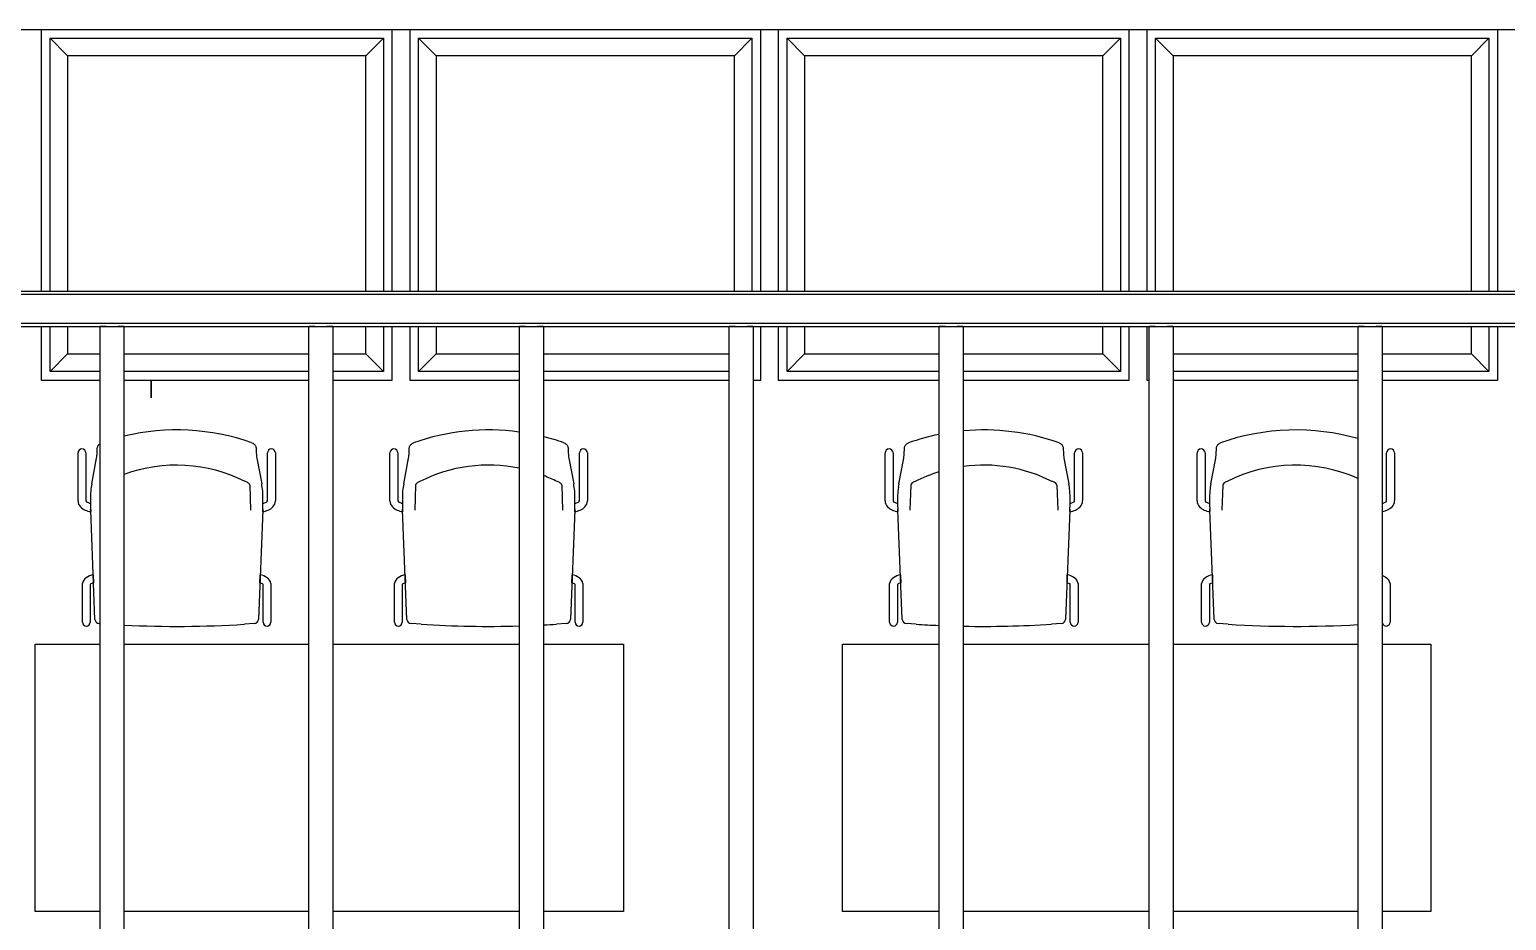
# Model space of a CAD drawing. Header units: inches. Extents: x -3 to 209, y -384 to 20.
# Drawn here: x 176.852 to 181.061, y -256.579 to -254.039 of the extents above; entities that cross this region are included whole.
import ezdxf

# ---------------------------------------------------------------- set-up
doc = ezdxf.new("R2010")
doc.units = ezdxf.units.IN
doc.header["$MEASUREMENT"] = 0
for name, color, linetype, lineweight in [('A-DETL', 253, 'Continuous', 9), ('A-FLOR', 253, 'Continuous', 9), ('I-FURN', 253, 'Continuous', 9), ('I-FURN-PNLS', 253, 'Continuous', 9), ('L-SITE', 253, 'Continuous', 9), ('S-BEAM', 253, 'Continuous', 13)]:
    doc.layers.add(name, color=color, linetype=linetype, lineweight=lineweight)
doc.layers.add('NFF-FURN', color=253, linetype='Continuous')

# ---------------------------------------------------------------- blocks, each defined once
blk = doc.blocks.new('20170303 - Modelo Est RT 16 Arpro CENTRAL_rvt-1-Borde De Placa SobreCubierta')
at = {"layer": 'A-FLOR', "linetype": 'ByBlock', "lineweight": -2}
for p, q in [((15.9046, 16.3953), (15.9046, 16.3453)), ((15.9046, 16.3453), (15.9046, 16.3953))]:
    blk.add_line(p, q, dxfattribs=at)
at = {"layer": 'S-BEAM', "linetype": 'ByBlock', "lineweight": -2}
for p, q in [((23.1782, 16.6486), (3.9899, 16.6486)), ((23.1782, 16.6397), (3.9899, 16.6397)), ((23.1782, 16.5575), (3.9899, 16.5575)), ((3.9899, 16.5486), (23.1782, 16.5486)), ((15.7577, 16.5479), (15.7577, 11.9195)), ((15.7755, 16.5488), (15.8099, 16.5488)), ((15.8277, 11.9195), (15.8277, 16.5479)), ((16.3529, 16.5479), (16.3529, 11.9195)), ((16.3707, 16.5488), (16.4051, 16.5488)), ((16.4229, 11.9195), (16.4229, 16.5479)), ((16.9527, 16.5479), (16.9527, 11.9195)), ((16.9705, 16.5488), (17.0049, 16.5488)), ((17.0227, 11.9195), (17.0227, 16.5479)), ((17.5503, 16.5479), (17.5503, 11.9195)), ((17.5681, 16.5488), (17.6025, 16.5488)), ((17.6203, 11.9195), (17.6203, 16.5479)), ((18.1486, 16.5479), (18.1486, 11.9195)), ((18.1664, 16.5488), (18.2008, 16.5488)), ((18.2186, 11.9195), (18.2186, 16.5479)), ((18.7475, 16.5479), (18.7475, 11.9195)), ((18.7653, 16.5488), (18.7997, 16.5488)), ((18.8175, 11.9195), (18.8175, 16.5479)), ((19.3427, 16.5479), (19.3427, 11.9195)), ((19.3605, 16.5488), (19.3949, 16.5488)), ((19.4127, 11.9195), (19.4127, 16.5479))]:
    blk.add_line(p, q, dxfattribs=at)
for centre, start_param, end_param in [((15.7755, 16.5479), 1.570796, 3.141593), ((15.8099, 16.5479), 0, 1.570796), ((16.3707, 16.5479), 1.570796, 3.141593), ((16.4051, 16.5479), 0, 1.570796), ((16.9705, 16.5479), 1.570796, 3.141593), ((17.0049, 16.5479), 0, 1.570796), ((17.5681, 16.5479), 1.570796, 3.141593), ((17.6025, 16.5479), 0, 1.570796), ((18.1664, 16.5479), 1.570796, 3.141593), ((18.2008, 16.5479), 0, 1.570796), ((18.7653, 16.5479), 1.570796, 3.141593), ((18.7997, 16.5479), 0, 1.570796), ((19.3605, 16.5479), 1.570796, 3.141593), ((19.3949, 16.5479), 0, 1.570796)]:
    blk.add_ellipse(centre, major_axis=(0.0178, 0), ratio=0.049795, start_param=start_param, end_param=end_param, dxfattribs=at)
blk = doc.blocks.new('Haworth_Planes-Collaborative_Table-Rectangular - 30_ x 66_-V97-Borde De Placa SobreCubierta')
at = {"layer": 'I-FURN-PNLS', "linetype": 'ByBlock', "lineweight": -2}
for p, q in [((-0.8382, 0.381), (-0.7006, 0.381)), ((-0.8382, -0.381), (-0.8382, 0.381)), ((-0.6306, 0.381), (-0.1054, 0.381)), ((-0.0354, 0.381), (0.4935, 0.381)), ((0.5635, 0.381), (0.8382, 0.381)), ((0.8382, 0.381), (0.8382, -0.381)), ((-0.7006, -0.381), (-0.8382, -0.381)), ((-0.1054, -0.381), (-0.6306, -0.381)), ((0.4935, -0.381), (-0.0354, -0.381)), ((0.8382, -0.381), (0.5635, -0.381))]:
    blk.add_line(p, q, dxfattribs=at)
blk = doc.blocks.new('Haworth_Chair_Very-Perforated Side and Seminar - Arms-V70-Borde De Placa SobreCubierta')
at = {"layer": 'I-FURN', "linetype": 'ByBlock', "lineweight": -2}
for p, q in [((-0.2684, 0.1329), (-0.2684, 0.2432)), ((0.1928, 0.2491), (0.2211, 0.2472)), ((0.2329, 0.2351), (0.2452, -0.0762)), ((0.2464, 0.1353), (0.2464, 0.2432)), ((0.2684, 0.2432), (0.2684, 0.1329)), ((0.2379, 0.1081), (0.237, 0.1307)), ((0.2082, -0.1476), (0.2107, -0.0762)), ((0.2452, -0.0762), (0.2451, -0.0723)), ((0.2453, -0.0787), (0.2452, -0.0762)), ((0.2452, -0.0762), (0.2453, -0.0787)), ((-0.2813, -0.2394), (-0.2813, -0.1024)), ((-0.2587, -0.1025), (-0.2587, -0.2394)), ((0.2587, -0.2394), (0.2587, -0.1025)), ((0.2813, -0.1024), (0.2813, -0.2394)), ((0.2422, -0.1511), (0.2284, -0.2247)), ((0.2268, -0.2388), (0.2265, -0.2515))]:
    blk.add_line(p, q, dxfattribs=at)
for centre, radius, start, end in [((-0.2574, 0.2432), 0.011, 15, 180), ((0, -2.8583), 3.1134, 86.4497, 93.2551), ((0.2574, 0.2432), 0.011, 0, 180), ((0.2202, 0.2346), 0.0127, 2.266, 85.9271), ((-0.2441, 0.137), 0.0247, 189.6934, 236.3066), ((0.2293, 0.1585), 0.0289, 285.5905, 306.4095), ((0.2441, 0.137), 0.0247, 303.6934, 350.3066), ((-0.2256, 0.1648), 0.058, 236.3066, 248.5375), ((0.2256, 0.1648), 0.058, 282.3066, 303.6934), ((-0.2407, -0.1203), 0.0482, 97.2589, 134), ((0.2407, -0.1203), 0.0482, 46, 84.7936), ((-0.378, -0.1033), 0.6238, 0.7316, 2.266), ((-0.378, -0.1033), 0.6238, 358.604, 2.266), ((-0.258, -0.1024), 0.0233, 134, 180), ((-0.2497, -0.1077), 0.0104, 120.1474, 149.8526), ((-0.2405, -0.1236), 0.0287, 102.6123, 120.1474), ((0.1104, -0.1192), 0.1352, 350.258, 0.2828), ((0.2405, -0.1236), 0.0287, 59.8526, 79.4599), ((0.2497, -0.1077), 0.0104, 30.1474, 59.8526), ((0.258, -0.1024), 0.0233, 0, 46), ((0.0006, 0.225), 0.4297, 245.534, 297.0332), ((0.1799, -0.115), 0.0456, 290.6312, 303.4353), ((0.2011, -0.1472), 0.0071, 303.4353, 356.5647), ((0.0425, -0.1136), 0.2032, 349.3577, 351.9368), ((-0.27, -0.2394), 0.0113, 180, 0), ((0.3182, -0.2416), 0.0914, 169.3577, 178.2769), ((0.27, -0.2394), 0.0113, 180, 0), ((0, 0.3398), 0.6447, 254.0494, 289.4306)]:
    blk.add_arc(centre, radius, start, end, dxfattribs=at)
for points in [[(0.2265, -0.2515), (0.2264, -0.2521), (0.2263, -0.2534), (0.2261, -0.2548), (0.2259, -0.2554)], [(0.2259, -0.2554), (0.2255, -0.2569), (0.2245, -0.2596), (0.2219, -0.2632), (0.2185, -0.2662), (0.2159, -0.2676), (0.2145, -0.2681)]]:
    blk.add_open_spline(points, degree=3, dxfattribs=at)
blk = doc.blocks.new('Haworth_Chair_Very-Perforated Side and Seminar - Arms-V71-Borde De Placa SobreCubierta')
at = {"layer": 'I-FURN', "linetype": 'ByBlock', "lineweight": -2}
for p, q in [((-0.2684, 0.1329), (-0.2684, 0.2432)), ((-0.2464, 0.2432), (-0.2464, 0.1353)), ((-0.2452, -0.0762), (-0.2329, 0.2351)), ((-0.2211, 0.2472), (-0.1928, 0.2491)), ((0.1928, 0.2491), (0.2211, 0.2472)), ((0.2329, 0.2351), (0.2452, -0.0762)), ((0.2464, 0.1353), (0.2464, 0.2432)), ((0.2684, 0.2432), (0.2684, 0.1329)), ((-0.237, 0.1307), (-0.2379, 0.1081)), ((0.2379, 0.1081), (0.237, 0.1307)), ((-0.2452, -0.0762), (-0.2453, -0.0787)), ((-0.2453, -0.0787), (-0.2452, -0.0762)), ((-0.2451, -0.0723), (-0.2452, -0.0762)), ((-0.2082, -0.1476), (-0.2107, -0.0762)), ((0.2082, -0.1476), (0.2107, -0.0762)), ((0.2452, -0.0762), (0.2451, -0.0723)), ((0.2453, -0.0787), (0.2452, -0.0762)), ((0.2452, -0.0762), (0.2453, -0.0787)), ((-0.2813, -0.2394), (-0.2813, -0.1024)), ((-0.2587, -0.1025), (-0.2587, -0.2394)), ((0.2587, -0.2394), (0.2587, -0.1025)), ((0.2813, -0.1024), (0.2813, -0.2394)), ((-0.2284, -0.2247), (-0.2422, -0.1511)), ((0.2422, -0.1511), (0.2284, -0.2247)), ((-0.2265, -0.2515), (-0.2268, -0.2388)), ((0.2268, -0.2388), (0.2265, -0.2515))]:
    blk.add_line(p, q, dxfattribs=at)
for centre, radius, start, end in [((-0.2574, 0.2432), 0.011, 0, 180), ((0, -2.8583), 3.1134, 88.9251, 93.5503), ((0.2574, 0.2432), 0.011, 0, 180), ((-0.2202, 0.2346), 0.0127, 94.0729, 177.734), ((0, -2.8583), 3.1134, 86.4497, 87.6361), ((0.2202, 0.2346), 0.0127, 2.266, 85.9271), ((-0.2441, 0.137), 0.0247, 189.6934, 236.3066), ((-0.2293, 0.1585), 0.0289, 233.5905, 254.4095), ((0.2293, 0.1585), 0.0289, 285.5905, 306.4095), ((0.2441, 0.137), 0.0247, 303.6934, 350.3066), ((-0.2256, 0.1648), 0.058, 236.3066, 257.6934), ((0.2256, 0.1648), 0.058, 282.3066, 303.6934), ((-0.2407, -0.1203), 0.0482, 95.2064, 134), ((0.378, -0.1033), 0.6238, 177.734, 179.2684), ((0.378, -0.1033), 0.6238, 177.734, 181.396), ((0.2407, -0.1203), 0.0482, 46, 84.7936), ((-0.378, -0.1033), 0.6238, 0.7316, 2.266), ((-0.378, -0.1033), 0.6238, 358.604, 2.266), ((-0.258, -0.1024), 0.0233, 134, 180), ((-0.2497, -0.1077), 0.0104, 120.1474, 149.8526), ((-0.2405, -0.1236), 0.0287, 100.5401, 120.1474), ((-0.1104, -0.1192), 0.1352, 179.7172, 189.742), ((0.1104, -0.1192), 0.1352, 350.258, 0.2828), ((0.2405, -0.1236), 0.0287, 59.8526, 79.4599), ((0.2497, -0.1077), 0.0104, 30.1474, 59.8526), ((0.258, -0.1024), 0.0233, 0, 46), ((-0.0425, -0.1136), 0.2032, 188.0632, 190.6423), ((-0.2011, -0.1472), 0.0071, 183.4353, 236.5647), ((-0.1799, -0.115), 0.0456, 236.5647, 249.3688), ((0.0006, 0.225), 0.4297, 242.9668, 277.7505), ((0.0006, 0.225), 0.4297, 287.3273, 297.0332), ((0.1799, -0.115), 0.0456, 290.6312, 303.4353), ((0.2011, -0.1472), 0.0071, 303.4353, 356.5647), ((0.0425, -0.1136), 0.2032, 349.3577, 351.9368), ((-0.27, -0.2394), 0.0113, 180, 0), ((-0.3182, -0.2416), 0.0914, 1.7231, 10.6423), ((0.3182, -0.2416), 0.0914, 169.3577, 178.2769), ((0.27, -0.2394), 0.0113, 180, 0), ((0, 0.3398), 0.6447, 250.5694, 275.2038), ((0, 0.3398), 0.6447, 281.4876, 289.4306)]:
    blk.add_arc(centre, radius, start, end, dxfattribs=at)
for points in [[(-0.2259, -0.2554), (-0.2261, -0.2548), (-0.2263, -0.2534), (-0.2264, -0.2521), (-0.2265, -0.2515)], [(0.2265, -0.2515), (0.2264, -0.2521), (0.2263, -0.2534), (0.2261, -0.2548), (0.2259, -0.2554)], [(-0.2145, -0.2681), (-0.2159, -0.2676), (-0.2185, -0.2662), (-0.2219, -0.2632), (-0.2245, -0.2596), (-0.2255, -0.2569), (-0.2259, -0.2554)], [(0.2259, -0.2554), (0.2255, -0.2569), (0.2245, -0.2596), (0.2219, -0.2632), (0.2185, -0.2662), (0.2159, -0.2676), (0.2145, -0.2681)]]:
    blk.add_open_spline(points, degree=3, dxfattribs=at)
blk = doc.blocks.new('Haworth_Planes-Collaborative_Table-Rectangular - 30_ x 66_-V100-Borde De Placa SobreCubierta')
at = {"layer": 'I-FURN-PNLS', "linetype": 'ByBlock', "lineweight": -2}
for p, q in [((-0.8382, 0.381), (-0.6106, 0.381)), ((-0.8382, -0.381), (-0.8382, 0.381)), ((-0.5406, 0.381), (-0.0108, 0.381)), ((0.0592, 0.381), (0.5844, 0.381)), ((0.6544, 0.381), (0.8382, 0.381)), ((0.8382, 0.381), (0.8382, -0.381)), ((-0.6106, -0.381), (-0.8382, -0.381)), ((-0.0108, -0.381), (-0.5406, -0.381)), ((0.5844, -0.381), (0.0592, -0.381)), ((0.8382, -0.381), (0.6544, -0.381))]:
    blk.add_line(p, q, dxfattribs=at)
blk = doc.blocks.new('Haworth_Chair_Very-Perforated Side and Seminar - Arms-V75-Borde De Placa SobreCubierta')
at = {"layer": 'I-FURN', "linetype": 'ByBlock', "lineweight": -2}
for p, q in [((-0.2684, 0.1329), (-0.2684, 0.2432)), ((-0.2464, 0.2432), (-0.2464, 0.1353)), ((-0.2452, -0.0762), (-0.2329, 0.2351)), ((-0.2211, 0.2472), (-0.1928, 0.2491)), ((0.1928, 0.2491), (0.2211, 0.2472)), ((0.2329, 0.2351), (0.2452, -0.0762)), ((0.2464, 0.1353), (0.2464, 0.2432)), ((0.2684, 0.2432), (0.2684, 0.1329)), ((-0.237, 0.1307), (-0.2379, 0.1081)), ((0.2379, 0.1081), (0.237, 0.1307)), ((-0.2452, -0.0762), (-0.2453, -0.0787)), ((-0.2453, -0.0787), (-0.2452, -0.0762)), ((-0.2451, -0.0723), (-0.2452, -0.0762)), ((-0.2082, -0.1476), (-0.2107, -0.0762)), ((0.2082, -0.1476), (0.2107, -0.0762)), ((0.2452, -0.0762), (0.2451, -0.0723)), ((0.2453, -0.0787), (0.2452, -0.0762)), ((0.2452, -0.0762), (0.2453, -0.0787)), ((-0.2813, -0.2394), (-0.2813, -0.1024)), ((-0.2587, -0.1025), (-0.2587, -0.2394)), ((0.2587, -0.2394), (0.2587, -0.1025)), ((0.2813, -0.1024), (0.2813, -0.2394)), ((-0.2284, -0.2247), (-0.2422, -0.1511)), ((0.2422, -0.1511), (0.2284, -0.2247)), ((-0.2265, -0.2515), (-0.2268, -0.2388)), ((0.2268, -0.2388), (0.2265, -0.2515))]:
    blk.add_line(p, q, dxfattribs=at)
for centre, radius, start, end in [((-0.2574, 0.2432), 0.011, 0, 180), ((0, -2.8583), 3.1134, 86.4497, 91.5966), ((0.2574, 0.2432), 0.011, 0, 180), ((-0.2202, 0.2346), 0.0127, 94.0729, 177.734), ((0, -2.8583), 3.1134, 92.8856, 93.5503), ((0.2202, 0.2346), 0.0127, 2.266, 85.9271), ((-0.2441, 0.137), 0.0247, 189.6934, 236.3066), ((-0.2293, 0.1585), 0.0289, 233.5905, 254.4095), ((0.2293, 0.1585), 0.0289, 285.5905, 306.4095), ((0.2441, 0.137), 0.0247, 303.6934, 350.3066), ((-0.2256, 0.1648), 0.058, 236.3066, 257.6934), ((0.2256, 0.1648), 0.058, 282.3066, 303.6934), ((-0.2407, -0.1203), 0.0482, 95.2064, 134), ((0.378, -0.1033), 0.6238, 177.734, 179.2684), ((0.378, -0.1033), 0.6238, 177.734, 181.396), ((0.2407, -0.1203), 0.0482, 46, 84.7936), ((-0.378, -0.1033), 0.6238, 0.7316, 2.266), ((-0.378, -0.1033), 0.6238, 358.604, 2.266), ((-0.258, -0.1024), 0.0233, 134, 180), ((-0.2497, -0.1077), 0.0104, 120.1474, 149.8526), ((-0.2405, -0.1236), 0.0287, 100.5401, 120.1474), ((-0.1104, -0.1192), 0.1352, 179.7172, 189.742), ((0.1104, -0.1192), 0.1352, 350.258, 0.2828), ((0.2405, -0.1236), 0.0287, 59.8526, 79.4599), ((0.2497, -0.1077), 0.0104, 30.1474, 59.8526), ((0.258, -0.1024), 0.0233, 0, 46), ((-0.0425, -0.1136), 0.2032, 188.0632, 190.6423), ((-0.2011, -0.1472), 0.0071, 183.4353, 236.5647), ((-0.1799, -0.115), 0.0456, 236.5647, 249.3688), ((0.0006, 0.225), 0.4297, 242.9668, 248.4166), ((0.0006, 0.225), 0.4297, 258.2215, 297.0332), ((0.1799, -0.115), 0.0456, 290.6312, 303.4353), ((0.2011, -0.1472), 0.0071, 303.4353, 356.5647), ((0.0425, -0.1136), 0.2032, 349.3577, 351.9368), ((-0.27, -0.2394), 0.0113, 180, 0), ((-0.3182, -0.2416), 0.0914, 1.7231, 10.6423), ((0.3182, -0.2416), 0.0914, 169.3577, 178.2769), ((0.27, -0.2394), 0.0113, 180, 0), ((0, 0.3398), 0.6447, 250.5694, 255.9018), ((0, 0.3398), 0.6447, 262.253, 289.4306)]:
    blk.add_arc(centre, radius, start, end, dxfattribs=at)
for points in [[(-0.2259, -0.2554), (-0.2261, -0.2548), (-0.2263, -0.2534), (-0.2264, -0.2521), (-0.2265, -0.2515)], [(0.2265, -0.2515), (0.2264, -0.2521), (0.2263, -0.2534), (0.2261, -0.2548), (0.2259, -0.2554)], [(-0.2145, -0.2681), (-0.2159, -0.2676), (-0.2185, -0.2662), (-0.2219, -0.2632), (-0.2245, -0.2596), (-0.2255, -0.2569), (-0.2259, -0.2554)], [(0.2259, -0.2554), (0.2255, -0.2569), (0.2245, -0.2596), (0.2219, -0.2632), (0.2185, -0.2662), (0.2159, -0.2676), (0.2145, -0.2681)]]:
    blk.add_open_spline(points, degree=3, dxfattribs=at)
blk = doc.blocks.new('Haworth_Chair_Very-Perforated Side and Seminar - Arms-V76-Borde De Placa SobreCubierta')
at = {"layer": 'I-FURN', "linetype": 'ByBlock', "lineweight": -2}
for p, q in [((-0.2684, 0.1329), (-0.2684, 0.2432)), ((-0.2464, 0.2432), (-0.2464, 0.1353)), ((-0.2452, -0.0762), (-0.2329, 0.2351)), ((-0.2211, 0.2472), (-0.1928, 0.2491)), ((0.2192, 0.2473), (0.2211, 0.2472)), ((0.2329, 0.2351), (0.2452, -0.0762)), ((0.2464, 0.1353), (0.2464, 0.2432)), ((0.2684, 0.2432), (0.2684, 0.1329)), ((-0.237, 0.1307), (-0.2379, 0.1081)), ((0.2379, 0.1081), (0.237, 0.1307)), ((-0.2452, -0.0762), (-0.2453, -0.0787)), ((-0.2453, -0.0787), (-0.2452, -0.0762)), ((-0.2451, -0.0723), (-0.2452, -0.0762)), ((-0.2082, -0.1476), (-0.2107, -0.0762)), ((0.2452, -0.0762), (0.2451, -0.0723)), ((0.2453, -0.0787), (0.2452, -0.0762)), ((0.2452, -0.0762), (0.2453, -0.0787)), ((-0.2813, -0.2394), (-0.2813, -0.1024)), ((-0.2587, -0.1025), (-0.2587, -0.2394)), ((0.2587, -0.2394), (0.2587, -0.1025)), ((0.2813, -0.1024), (0.2813, -0.2394)), ((-0.2284, -0.2247), (-0.2422, -0.1511)), ((0.2422, -0.1511), (0.2284, -0.2247)), ((-0.2265, -0.2515), (-0.2268, -0.2388)), ((0.2268, -0.2388), (0.2265, -0.2515))]:
    blk.add_line(p, q, dxfattribs=at)
for centre, radius, start, end in [((-0.2574, 0.2432), 0.011, 0, 180), ((0, -2.8583), 3.1134, 87.2522, 93.5503), ((0.2574, 0.2432), 0.011, 0, 180), ((-0.2202, 0.2346), 0.0127, 94.0729, 177.734), ((0.2202, 0.2346), 0.0127, 2.266, 85.9271), ((-0.2441, 0.137), 0.0247, 189.6934, 236.3066), ((-0.2293, 0.1585), 0.0289, 233.5905, 254.4095), ((0.2293, 0.1585), 0.0289, 285.5905, 306.4095), ((0.2441, 0.137), 0.0247, 303.6934, 350.3066), ((-0.2256, 0.1648), 0.058, 236.3066, 257.6934), ((0.2256, 0.1648), 0.058, 282.3066, 303.6934), ((-0.2407, -0.1203), 0.0482, 95.2064, 134), ((0.378, -0.1033), 0.6238, 177.734, 179.2684), ((0.378, -0.1033), 0.6238, 177.734, 181.396), ((0.2407, -0.1203), 0.0482, 46, 84.7936), ((-0.378, -0.1033), 0.6238, 0.7316, 2.266), ((-0.378, -0.1033), 0.6238, 358.604, 2.266), ((-0.258, -0.1024), 0.0233, 134, 180), ((-0.2497, -0.1077), 0.0104, 120.1474, 149.8526), ((-0.2405, -0.1236), 0.0287, 100.5401, 120.1474), ((-0.1104, -0.1192), 0.1352, 179.7172, 189.742), ((0.1104, -0.1192), 0.1352, 350.258, 0.2828), ((0.2405, -0.1236), 0.0287, 59.8526, 79.4599), ((0.2497, -0.1077), 0.0104, 30.1474, 59.8526), ((0.258, -0.1024), 0.0233, 0, 46), ((-0.0425, -0.1136), 0.2032, 188.0632, 190.6423), ((-0.2011, -0.1472), 0.0071, 183.4353, 236.5647), ((-0.1799, -0.115), 0.0456, 236.5647, 249.3688), ((0.0006, 0.225), 0.4297, 242.9668, 290.3222), ((0.0425, -0.1136), 0.2032, 349.3577, 351.9368), ((-0.27, -0.2394), 0.0113, 180, 0), ((-0.3182, -0.2416), 0.0914, 1.7231, 10.6423), ((0.3182, -0.2416), 0.0914, 169.3577, 178.2769), ((0.27, -0.2394), 0.0113, 180, 0), ((0, 0.3398), 0.6447, 250.5694, 283.4074)]:
    blk.add_arc(centre, radius, start, end, dxfattribs=at)
for points in [[(-0.2259, -0.2554), (-0.2261, -0.2548), (-0.2263, -0.2534), (-0.2264, -0.2521), (-0.2265, -0.2515)], [(0.2265, -0.2515), (0.2264, -0.2521), (0.2263, -0.2534), (0.2261, -0.2548), (0.2259, -0.2554)], [(-0.2145, -0.2681), (-0.2159, -0.2676), (-0.2185, -0.2662), (-0.2219, -0.2632), (-0.2245, -0.2596), (-0.2255, -0.2569), (-0.2259, -0.2554)]]:
    blk.add_open_spline(points, degree=3, dxfattribs=at)
blk.add_open_spline([(0.2259, -0.2554), (0.2255, -0.2569), (0.2245, -0.2596), (0.2221, -0.2629), (0.2202, -0.2647), (0.2193, -0.2654)], degree=3, knots=[-1, -1, -1, -1, -0.75, -0.5, -0.3084456, -0.3084456, -0.3084456, -0.3084456], dxfattribs=at)
blk = doc.blocks.new('Drewza039s_Parametric_Planter_5378 - Drewza039s_Parametric_Planter_5378-V181-Borde De Placa SobreCubierta')
at = {"layer": 'L-SITE', "linetype": 'ByBlock', "lineweight": -2}
for p, q in [((-0.485, 0.4825), (-0.485, -0.2643)), ((-0.485, 0.4825), (-0.485, -0.2643)), ((0.515, -0.2643), (0.515, 0.4825)), ((0.515, -0.2643), (0.515, 0.4825)), ((-0.46, -0.2643), (-0.46, 0.4575)), ((-0.46, 0.4575), (0.49, 0.4575)), ((-0.41, 0.4075), (-0.46, 0.4575)), ((0.49, 0.4575), (0.44, 0.4075)), ((0.49, 0.4575), (0.49, -0.2643)), ((-0.41, 0.4075), (-0.41, -0.2643)), ((0.44, 0.4075), (-0.41, 0.4075)), ((0.44, -0.2643), (0.44, 0.4075)), ((-0.485, -0.364), (-0.485, -0.5175)), ((-0.485, -0.364), (-0.485, -0.5175)), ((-0.46, -0.4925), (-0.46, -0.364)), ((-0.41, -0.3641), (-0.41, -0.4425)), ((0.44, -0.4425), (0.44, -0.3641)), ((0.49, -0.3641), (0.49, -0.4925)), ((0.515, -0.5175), (0.515, -0.3641)), ((0.515, -0.5175), (0.515, -0.3641)), ((-0.41, -0.4425), (-0.46, -0.4925)), ((-0.41, -0.4425), (-0.3185, -0.4425)), ((-0.2485, -0.4425), (0.2767, -0.4425)), ((0.3467, -0.4425), (0.44, -0.4425)), ((0.44, -0.4425), (0.49, -0.4925)), ((-0.3185, -0.4925), (-0.46, -0.4925)), ((0.2767, -0.4925), (-0.2485, -0.4925)), ((0.49, -0.4925), (0.3467, -0.4925)), ((-0.485, -0.5175), (-0.3185, -0.5175)), ((-0.485, -0.5175), (-0.3185, -0.5175)), ((-0.2485, -0.5175), (0.2767, -0.5175)), ((-0.2485, -0.5175), (0.2767, -0.5175)), ((0.3467, -0.5175), (0.515, -0.5175)), ((0.3467, -0.5175), (0.515, -0.5175))]:
    blk.add_line(p, q, dxfattribs=at)
blk = doc.blocks.new('Drewza039s_Parametric_Planter_5378 - Drewza039s_Parametric_Planter_5378-V182-Borde De Placa SobreCubierta')
at = {"layer": 'L-SITE', "linetype": 'ByBlock', "lineweight": -2}
for p, q in [((-0.485, 0.4825), (-0.485, -0.2643)), ((-0.485, 0.4825), (-0.485, -0.2643)), ((0.515, -0.2643), (0.515, 0.4825)), ((0.515, -0.2643), (0.515, 0.4825)), ((-0.46, -0.2643), (-0.46, 0.4575)), ((-0.46, 0.4575), (0.49, 0.4575)), ((-0.41, 0.4075), (-0.46, 0.4575)), ((0.49, 0.4575), (0.44, 0.4075)), ((0.49, 0.4575), (0.49, -0.2643)), ((-0.41, 0.4075), (-0.41, -0.2643)), ((0.44, 0.4075), (-0.41, 0.4075)), ((0.44, -0.2643), (0.44, 0.4075)), ((-0.485, -0.3641), (-0.485, -0.5175)), ((-0.485, -0.3641), (-0.485, -0.5175)), ((-0.46, -0.4925), (-0.46, -0.3641)), ((-0.41, -0.3641), (-0.41, -0.4425)), ((0.515, -0.5175), (0.515, -0.3641)), ((0.515, -0.5175), (0.515, -0.3641)), ((-0.41, -0.4425), (-0.46, -0.4925)), ((-0.41, -0.4425), (-0.1735, -0.4425)), ((-0.1035, -0.4425), (0.4241, -0.4425)), ((-0.1735, -0.4925), (-0.46, -0.4925)), ((0.4241, -0.4925), (-0.1035, -0.4925)), ((-0.485, -0.5175), (-0.1735, -0.5175)), ((-0.485, -0.5175), (-0.1735, -0.5175)), ((-0.1035, -0.5175), (0.4241, -0.5175)), ((-0.1035, -0.5175), (0.4241, -0.5175)), ((0.4941, -0.5175), (0.515, -0.5175)), ((0.4941, -0.5175), (0.515, -0.5175))]:
    blk.add_line(p, q, dxfattribs=at)
blk = doc.blocks.new('Drewza039s_Parametric_Planter_5378 - Drewza039s_Parametric_Planter_5378-V183-Borde De Placa SobreCubierta')
at = {"layer": 'L-SITE', "linetype": 'ByBlock', "lineweight": -2}
for p, q in [((-0.485, 0.4825), (-0.485, -0.2643)), ((-0.485, 0.4825), (-0.485, -0.2643)), ((0.515, -0.2643), (0.515, 0.4825)), ((0.515, -0.2643), (0.515, 0.4825)), ((-0.46, -0.2643), (-0.46, 0.4575)), ((-0.46, 0.4575), (0.49, 0.4575)), ((-0.41, 0.4075), (-0.46, 0.4575)), ((0.49, 0.4575), (0.44, 0.4075)), ((0.49, 0.4575), (0.49, -0.2643)), ((-0.41, 0.4075), (-0.41, -0.2643)), ((0.44, 0.4075), (-0.41, 0.4075)), ((0.44, -0.2643), (0.44, 0.4075)), ((-0.485, -0.3641), (-0.485, -0.5175)), ((-0.485, -0.3641), (-0.485, -0.5175)), ((-0.46, -0.4925), (-0.46, -0.3641)), ((-0.41, -0.3641), (-0.41, -0.4425)), ((0.44, -0.4425), (0.44, -0.3641)), ((0.49, -0.3641), (0.49, -0.4925)), ((0.515, -0.5175), (0.515, -0.3641)), ((0.515, -0.5175), (0.515, -0.3641)), ((-0.41, -0.4425), (-0.46, -0.4925)), ((-0.41, -0.4425), (-0.0276, -0.4425)), ((0.0424, -0.4425), (0.44, -0.4425)), ((0.44, -0.4425), (0.49, -0.4925)), ((-0.0276, -0.4925), (-0.46, -0.4925)), ((0.49, -0.4925), (0.0424, -0.4925)), ((-0.485, -0.5175), (-0.0276, -0.5175)), ((-0.485, -0.5175), (-0.0276, -0.5175)), ((0.0424, -0.5175), (0.515, -0.5175)), ((0.0424, -0.5175), (0.515, -0.5175))]:
    blk.add_line(p, q, dxfattribs=at)
blk = doc.blocks.new('Drewza039s_Parametric_Planter_5378 - Drewza039s_Parametric_Planter_5378-V184-Borde De Placa SobreCubierta')
at = {"layer": 'L-SITE', "linetype": 'ByBlock', "lineweight": -2}
for p, q in [((-0.485, 0.4825), (-0.485, -0.2643)), ((-0.485, 0.4825), (-0.485, -0.2643)), ((0.515, -0.2643), (0.515, 0.4825)), ((0.515, -0.2643), (0.515, 0.4825)), ((-0.46, -0.2643), (-0.46, 0.4575)), ((-0.46, 0.4575), (0.49, 0.4575)), ((-0.41, 0.4075), (-0.46, 0.4575)), ((0.49, 0.4575), (0.44, 0.4075)), ((0.49, 0.4575), (0.49, -0.2643)), ((-0.41, 0.4075), (-0.41, -0.2643)), ((0.44, 0.4075), (-0.41, 0.4075)), ((0.44, -0.2643), (0.44, 0.4075)), ((-0.485, -0.3641), (-0.485, -0.5175)), ((-0.485, -0.3641), (-0.485, -0.5175)), ((0.44, -0.4425), (0.44, -0.3642)), ((0.49, -0.3642), (0.49, -0.4925)), ((0.515, -0.5175), (0.515, -0.3642)), ((0.515, -0.5175), (0.515, -0.3642)), ((-0.4087, -0.4425), (0.1165, -0.4425)), ((0.1865, -0.4425), (0.44, -0.4425)), ((0.44, -0.4425), (0.49, -0.4925)), ((0.1165, -0.4925), (-0.4087, -0.4925)), ((0.49, -0.4925), (0.1865, -0.4925)), ((-0.485, -0.5175), (-0.4787, -0.5175)), ((-0.485, -0.5175), (-0.4787, -0.5175)), ((-0.4087, -0.5175), (0.1165, -0.5175)), ((-0.4087, -0.5175), (0.1165, -0.5175)), ((0.1865, -0.5175), (0.515, -0.5175)), ((0.1865, -0.5175), (0.515, -0.5175))]:
    blk.add_line(p, q, dxfattribs=at)
blk = doc.blocks.new('CB TEC 23-03-2017')
at = {"layer": 'A-DETL', "linetype": 'ByBlock', "lineweight": -2}
blk.add_line((257.5543, 5583.9708), (277.4543, 5583.9708), dxfattribs=at)
at = {"linetype": 'ByBlock', "lineweight": -2}
blk.add_blockref('20170303 - Modelo Est RT 16 Arpro CENTRAL_rvt-1-Borde De Placa SobreCubierta', (253.5039, 5566.5754), dxfattribs=at)
at = {"layer": 'I-FURN', "linetype": 'ByBlock', "lineweight": -2, "rotation": 180}
for name, p in [('Haworth_Chair_Very-Perforated Side and Seminar - Arms-V76-Borde De Placa SobreCubierta', (269.4809, 5582.5243)), ('Haworth_Chair_Very-Perforated Side and Seminar - Arms-V75-Borde De Placa SobreCubierta', (270.3699, 5582.5243)), ('Haworth_Chair_Very-Perforated Side and Seminar - Arms-V71-Borde De Placa SobreCubierta', (271.7809, 5582.5243)), ('Haworth_Chair_Very-Perforated Side and Seminar - Arms-V70-Borde De Placa SobreCubierta', (272.6699, 5582.5243))]:
    blk.add_blockref(name, p, dxfattribs=at)
at = {"layer": 'I-FURN-PNLS', "linetype": 'ByBlock', "lineweight": -2, "rotation": 180}
for name, p in [('Haworth_Planes-Collaborative_Table-Rectangular - 30_ x 66_-V100-Borde De Placa SobreCubierta', (269.916, 5581.8373)), ('Haworth_Planes-Collaborative_Table-Rectangular - 30_ x 66_-V97-Borde De Placa SobreCubierta', (272.216, 5581.8373))]:
    blk.add_blockref(name, p, dxfattribs=at)
at = {"layer": 'L-SITE', "linetype": 'ByBlock', "lineweight": -2}
for name, p in [('Drewza039s_Parametric_Planter_5378 - Drewza039s_Parametric_Planter_5378-V181-Borde De Placa SobreCubierta', (269.5801, 5583.4883)), ('Drewza039s_Parametric_Planter_5378 - Drewza039s_Parametric_Planter_5378-V182-Borde De Placa SobreCubierta', (270.6301, 5583.4883)), ('Drewza039s_Parametric_Planter_5378 - Drewza039s_Parametric_Planter_5378-V183-Borde De Placa SobreCubierta', (271.6801, 5583.4883)), ('Drewza039s_Parametric_Planter_5378 - Drewza039s_Parametric_Planter_5378-V184-Borde De Placa SobreCubierta', (272.7301, 5583.4883))]:
    blk.add_blockref(name, p, dxfattribs=at)

msp = doc.modelspace()

# ---------------------------------------------------------------- block references
at = {"layer": 'NFF-FURN'}
msp.add_blockref('CB TEC 23-03-2017', (-92.2093, -5838.0096), dxfattribs=at)

doc.saveas('drawing.dxf')
